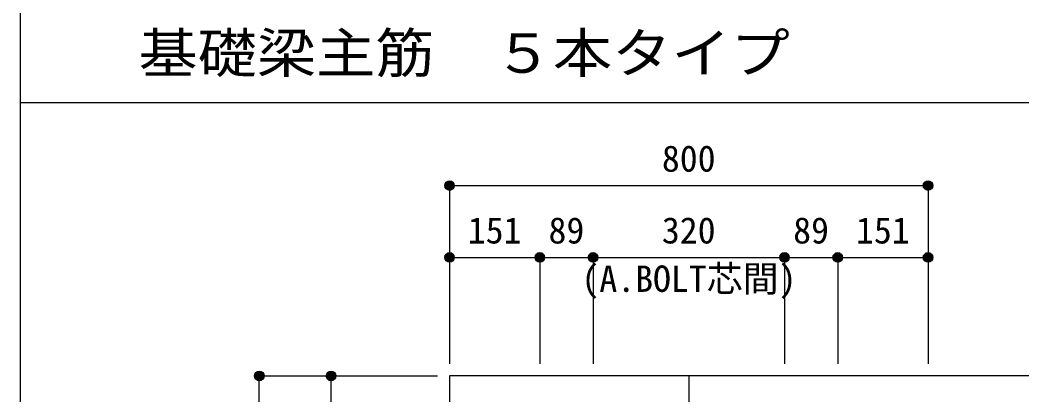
# Model space of a CAD drawing. Units: millimetres at full size, sheet at 1:20. Extents: x -3982 to 3969, y -2797 to 2801.
# Drawn here: x -3982 to -2307, y -636 to -10 of the extents above; entities that cross this region are included whole.
import ezdxf
from ezdxf.enums import TextEntityAlignment as Align

# ---------------------------------------------------------------- set-up
doc = ezdxf.new("R2010")
doc.units = ezdxf.units.MM
doc.header["$LTSCALE"] = 20
doc.header["$PDMODE"] = 32
doc.header["$PDSIZE"] = 10
doc.linetypes.add('CHAIN1', pattern=[8, 5, -1, 1, -1])
doc.linetypes.add('DASHED1', pattern=[1.8, 1.2, -0.6])
for name, color, linetype in [('6-1_躯体線', 2, 'Continuous'), ('6-7_文字', 7, 'Continuous'), ('6-9_プレート', 4, 'DASHED1'), ('6-D_寸法', 4, 'Continuous'), ('F-0_枠', 6, 'Continuous')]:
    doc.layers.add(name, color=color, linetype=linetype)
doc.styles.add('ＭＳ ゴシック', font='')
doc.styles.get('ＭＳ ゴシック').set_extended_font_data('MS Gothic')

msp = doc.modelspace()

# ---------------------------------------------------------------- linework, layer by layer
at = {"layer": '6-1_躯体線'}
for p, q in [((-2063.87, -604.67), (-3263.87, -604.67)), ((-3263.87, -604.67), (-3263.87, -1404.67))]:
    msp.add_line(p, q, dxfattribs=at)
at = {"layer": '6-9_プレート', "color": 7}
for p in [(-3263.87, -286.65), (-2463.87, -286.65)]:
    msp.add_point(p, dxfattribs=at)
at = {"layer": '6-D_寸法'}
for p, q in [((-3263.87, -286.65), (-3263.87, -406.65)), ((-3263.87, -286.65), (-3263.87, -406.65)), ((-3263.87, -286.65), (-2463.87, -286.65)), ((-2463.87, -286.65), (-2463.87, -406.65)), ((-3263.87, -406.65), (-3263.87, -584.67)), ((-3263.87, -406.65), (-3112.87, -406.65)), ((-3112.87, -406.65), (-3112.87, -584.67)), ((-3112.87, -406.65), (-3023.87, -406.65)), ((-3023.87, -406.65), (-3023.87, -584.67)), ((-3023.87, -406.65), (-2703.87, -406.65)), ((-2703.87, -406.65), (-2703.87, -584.67)), ((-2703.87, -406.65), (-2614.87, -406.65)), ((-2614.87, -406.65), (-2614.87, -584.67)), ((-2614.87, -406.65), (-2463.87, -406.65)), ((-2463.87, -406.65), (-2463.87, -584.67)), ((-2463.87, -406.65), (-2463.87, -584.67)), ((-3581.89, -604.67), (-3461.89, -604.67)), ((-3581.89, -1404.67), (-3581.89, -604.67)), ((-3461.89, -604.67), (-3283.87, -604.67)), ((-3461.89, -604.67), (-3283.87, -604.67)), ((-3461.89, -604.67), (-3283.87, -604.67)), ((-3461.89, -604.67), (-3283.87, -604.67)), ((-3461.89, -604.67), (-3283.87, -604.67)), ((-3461.89, -604.67), (-3283.87, -604.67)), ((-3461.89, -604.67), (-3283.87, -604.67)), ((-3461.89, -604.67), (-3283.87, -604.67))]:
    msp.add_line(p, q, dxfattribs=at)
at = {"layer": '6-D_寸法', "linetype": 'CHAIN1'}
msp.add_line((-2863.87, -604.67), (-2863.87, -1804.67), dxfattribs=at)
at = {"layer": '6-D_寸法'}
msp.add_lwpolyline([(-3461.89, -886.67), (-3461.89, -604.67), (-3283.87, -604.67)], dxfattribs=at)
for centre, radius in [((-3263.87, -286.65), 8), ((-3263.87, -286.65), 7.2), ((-3263.87, -286.65), 6.4), ((-3263.87, -286.65), 5.6), ((-3263.87, -286.65), 4.8), ((-3263.87, -286.65), 4), ((-3263.87, -286.65), 3.2), ((-3263.87, -286.65), 2.4), ((-2463.87, -286.65), 8), ((-2463.87, -286.65), 7.2), ((-2463.87, -286.65), 6.4), ((-2463.87, -286.65), 5.6), ((-2463.87, -286.65), 4.8), ((-2463.87, -286.65), 4), ((-2463.87, -286.65), 3.2), ((-2463.87, -286.65), 2.4), ((-3263.87, -286.65), 1.6), ((-3263.87, -286.65), 0.8), ((-2463.87, -286.65), 1.6), ((-2463.87, -286.65), 0.8), ((-3263.87, -406.65), 8), ((-3263.87, -406.65), 7.2), ((-3263.87, -406.65), 6.4), ((-3263.87, -406.65), 5.6), ((-3263.87, -406.65), 4.8), ((-3112.87, -406.65), 8), ((-3112.87, -406.65), 7.2), ((-3112.87, -406.65), 6.4), ((-3112.87, -406.65), 5.6), ((-3112.87, -406.65), 4.8), ((-3023.87, -406.65), 8), ((-3023.87, -406.65), 7.2), ((-3023.87, -406.65), 6.4), ((-3023.87, -406.65), 5.6), ((-3023.87, -406.65), 4.8), ((-2703.87, -406.65), 8), ((-2703.87, -406.65), 7.2), ((-2703.87, -406.65), 6.4), ((-2703.87, -406.65), 5.6), ((-2703.87, -406.65), 4.8), ((-2614.87, -406.65), 8), ((-2614.87, -406.65), 7.2), ((-2614.87, -406.65), 6.4), ((-2614.87, -406.65), 5.6), ((-2614.87, -406.65), 4.8), ((-2463.87, -406.65), 8), ((-2463.87, -406.65), 7.2), ((-2463.87, -406.65), 6.4), ((-2463.87, -406.65), 5.6), ((-2463.87, -406.65), 4.8), ((-3263.87, -406.65), 4), ((-3263.87, -406.65), 3.2), ((-3263.87, -406.65), 2.4), ((-3263.87, -406.65), 1.6), ((-3263.87, -406.65), 0.8), ((-3112.87, -406.65), 4), ((-3112.87, -406.65), 3.2), ((-3112.87, -406.65), 2.4), ((-3112.87, -406.65), 1.6), ((-3112.87, -406.65), 0.8), ((-3023.87, -406.65), 4), ((-3023.87, -406.65), 3.2), ((-3023.87, -406.65), 2.4), ((-3023.87, -406.65), 1.6), ((-3023.87, -406.65), 0.8), ((-2703.87, -406.65), 4), ((-2703.87, -406.65), 3.2), ((-2703.87, -406.65), 2.4), ((-2703.87, -406.65), 1.6), ((-2703.87, -406.65), 0.8), ((-2614.87, -406.65), 4), ((-2614.87, -406.65), 3.2), ((-2614.87, -406.65), 2.4), ((-2614.87, -406.65), 1.6), ((-2614.87, -406.65), 0.8), ((-2463.87, -406.65), 4), ((-2463.87, -406.65), 3.2), ((-2463.87, -406.65), 2.4), ((-2463.87, -406.65), 1.6), ((-2463.87, -406.65), 0.8), ((-3581.89, -604.67), 8), ((-3581.89, -604.67), 7.2), ((-3581.89, -604.67), 6.4), ((-3581.89, -604.67), 5.6), ((-3581.89, -604.67), 4.8), ((-3581.89, -604.67), 4), ((-3581.89, -604.67), 3.2), ((-3581.89, -604.67), 2.4), ((-3461.89, -604.67), 8), ((-3461.89, -604.67), 7.2), ((-3461.89, -604.67), 6.4), ((-3461.89, -604.67), 5.6), ((-3461.89, -604.67), 4.8), ((-3461.89, -604.67), 4), ((-3461.89, -604.67), 3.2), ((-3461.89, -604.67), 2.4), ((-3581.89, -604.67), 1.6), ((-3581.89, -604.67), 0.8), ((-3461.89, -604.67), 1.6), ((-3461.89, -604.67), 0.8)]:
    msp.add_circle(centre, radius, dxfattribs=at)
at = {"layer": '6-D_寸法', "color": 7}
for p in [(-3263.87, -286.65), (-2463.87, -286.65), (-3263.87, -406.65), (-3112.87, -406.65), (-3023.87, -406.65), (-2703.87, -406.65), (-2614.87, -406.65), (-2463.87, -406.65), (-3581.89, -604.67), (-3461.89, -604.67)]:
    msp.add_point(p, dxfattribs=at)
at = {"layer": 'F-0_枠'}
msp.add_line((-3981.92, 2800.77), (-3981.92, -2796.83), dxfattribs=at)
at = {"layer": 'F-0_枠', "color": 2}
msp.add_line((-3981.92, -148.03), (2482.4, -148.03), dxfattribs=at)

# ---------------------------------------------------------------- texts
at = {"layer": '6-7_文字', "color": 2, "style": 'ＭＳ ゴシック', "width": 1.1}
msp.add_text('\u3000\u3000基礎梁主筋\u3000５本タイプ', height=65.98, dxfattribs=at).set_placement((-3981.92, -118.03), align=Align.BOTTOM_LEFT)
at = {"layer": '6-7_文字', "color": 4, "style": 'ＭＳ ゴシック'}
msp.add_text('(A.BOLT芯間)', height=43.99, dxfattribs=at).set_placement((-3043.34, -477.42), align=Align.BOTTOM_LEFT)
at = {"layer": '6-D_寸法', "style": 'ＭＳ ゴシック'}
for s, p in [('800', (-2908.87, -276.65)), ('151', (-3233.37, -396.65)), ('89', (-3098.37, -396.65)), ('320', (-2908.87, -396.65)), ('89', (-2689.37, -396.65)), ('151', (-2584.37, -396.65))]:
    msp.add_text(s, height=43.99, dxfattribs=at).set_placement(p, align=Align.BOTTOM_LEFT)

doc.saveas('drawing.dxf')
